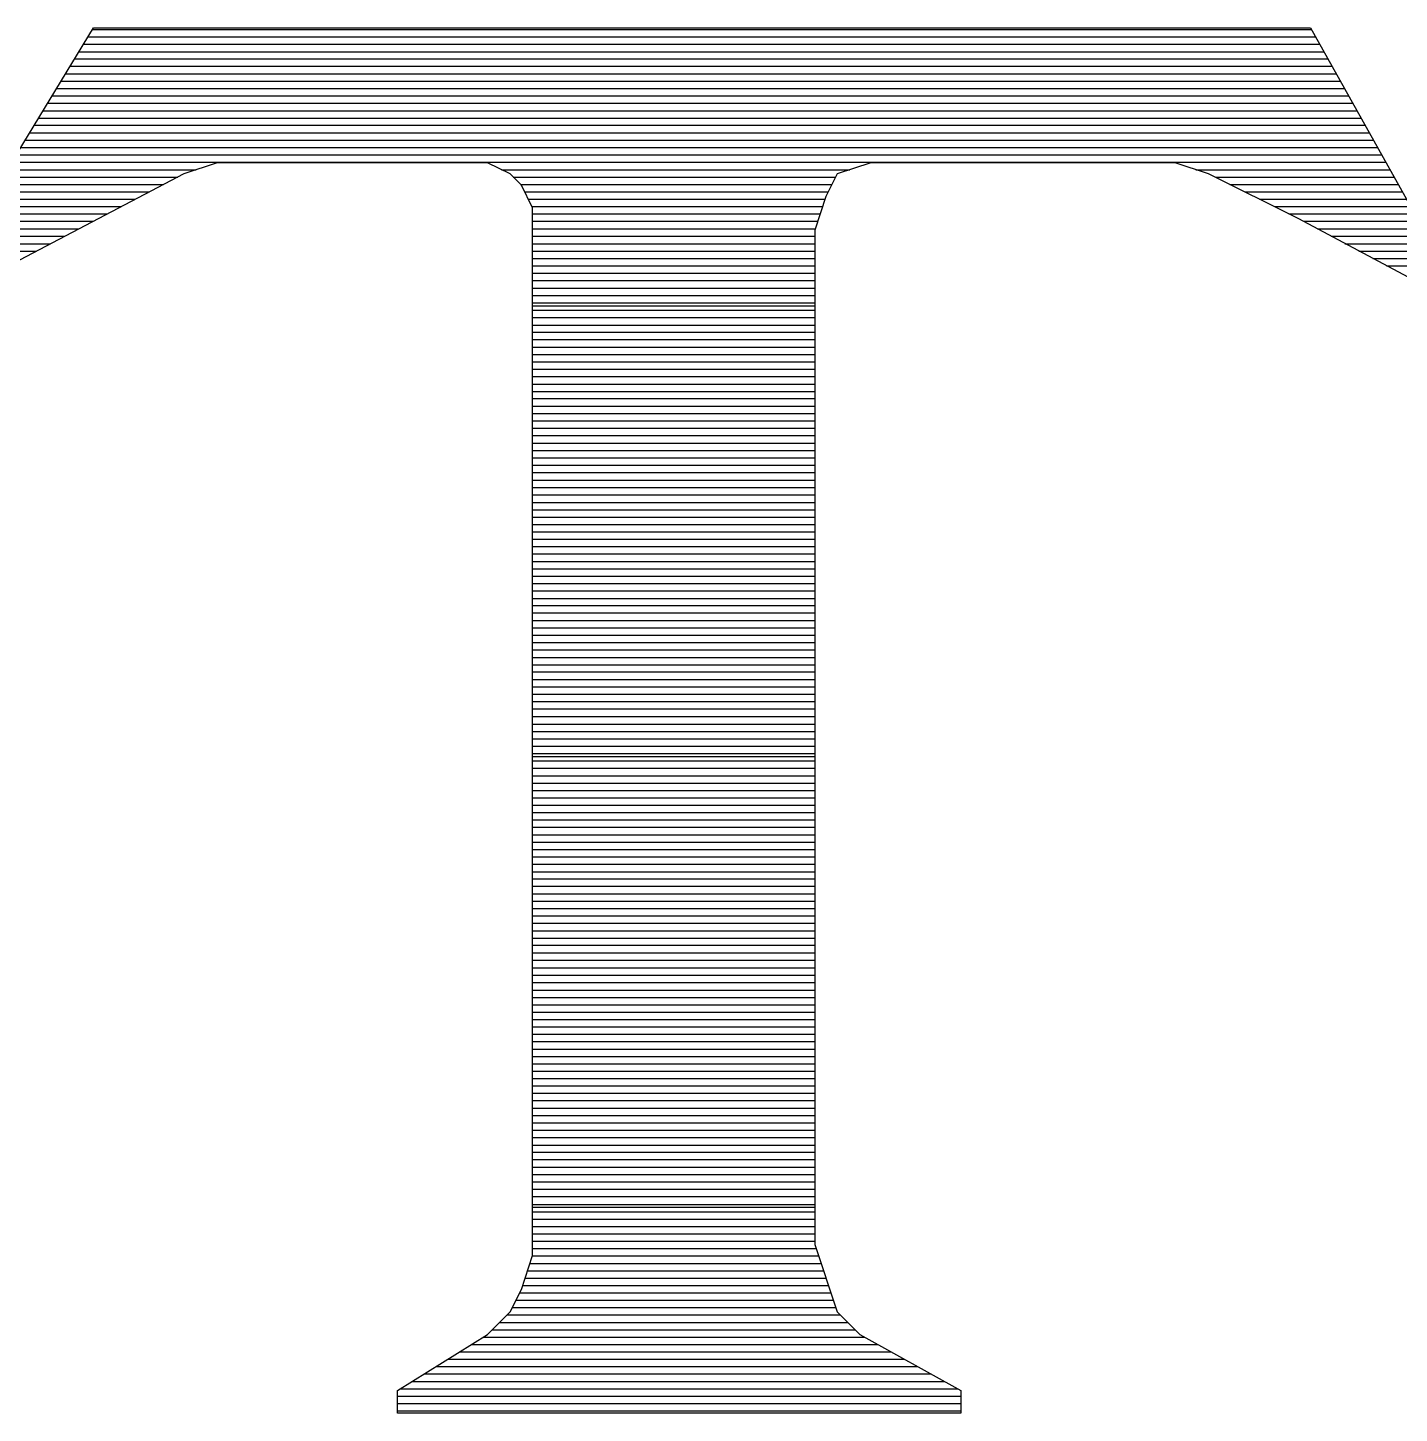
# Model space of a CAD drawing. Extents: x -19 to 106, y -45 to 160.
# Drawn here: x 4.743 to 5.786, y -30.61 to -29.556 of the extents above; entities that cross this region are included whole.
import ezdxf

# ---------------------------------------------------------------- set-up
doc = ezdxf.new("R2010")
doc.units = 0
doc.layers.add('DF_TITLE_BLOCK', color=2, linetype='CONTINUOUS')

msp = doc.modelspace()

# ---------------------------------------------------------------- linework, layer by layer
at = {"layer": 'DF_TITLE_BLOCK'}
for points in [[(4.672584, -29.752798), (4.792726, -29.555694)], [(4.672584, -29.752798), (4.792726, -29.555694)], [(4.672584, -29.752798), (4.792726, -29.555694)], [(4.788408, -29.562552), (5.722366, -29.562552)], [(4.79171, -29.556964), (5.719318, -29.556964)], [(4.792726, -29.555694), (5.718556, -29.555694)], [(4.792726, -29.555694), (5.718556, -29.555694)], [(5.718556, -29.555694), (5.838444, -29.769816)], [(5.718556, -29.555694), (5.838444, -29.769816)], [(5.718556, -29.555694), (5.838444, -29.769816)], [(4.78155, -29.573982), (5.728716, -29.573982)], [(4.784852, -29.56814), (5.725414, -29.56814)], [(4.774692, -29.584904), (5.734812, -29.584904)], [(4.777994, -29.579316), (5.731764, -29.579316)], [(4.771136, -29.590746), (5.738114, -29.590746)], [(4.764278, -29.601922), (5.744464, -29.601922)], [(4.767834, -29.596334), (5.741162, -29.596334)], [(4.757674, -29.613098), (5.75056, -29.613098)], [(4.760976, -29.60751), (5.747512, -29.60751)], [(4.750816, -29.624528), (5.75691, -29.624528)], [(4.754118, -29.61894), (5.753862, -29.61894)], [(4.743958, -29.635704), (5.76326, -29.635704)], [(4.74726, -29.629862), (5.759958, -29.629862)], [(4.7371, -29.64688), (5.76961, -29.64688)], [(4.740402, -29.641292), (5.766562, -29.641292)], [(4.730242, -29.658056), (5.775706, -29.658056)], [(4.733544, -29.652468), (5.772658, -29.652468)], [(4.886706, -29.658564), (4.861306, -29.666946)], [(4.886706, -29.658564), (4.861306, -29.666946)], [(4.886706, -29.658564), (4.861306, -29.666946)], [(5.092446, -29.658564), (4.886706, -29.658564)], [(5.092446, -29.658564), (4.886706, -29.658564)], [(5.092446, -29.658564), (4.886706, -29.658564)], [(5.109718, -29.666946), (5.092446, -29.658564)], [(5.109718, -29.666946), (5.092446, -29.658564)], [(5.109718, -29.666946), (5.092446, -29.658564)], [(5.384038, -29.658564), (5.358384, -29.666946)], [(5.384038, -29.658564), (5.358384, -29.666946)], [(5.384038, -29.658564), (5.358384, -29.666946)], [(5.615686, -29.658564), (5.384038, -29.658564)], [(5.615686, -29.658564), (5.384038, -29.658564)], [(5.615686, -29.658564), (5.384038, -29.658564)], [(5.641086, -29.666946), (5.615686, -29.658564)], [(5.641086, -29.666946), (5.615686, -29.658564)], [(5.641086, -29.666946), (5.615686, -29.658564)], [(4.861306, -29.666946), (4.680966, -29.761434)], [(4.861306, -29.666946), (4.680966, -29.761434)], [(4.861306, -29.666946), (4.680966, -29.761434)], [(4.723384, -29.669486), (4.856734, -29.669486)], [(4.726686, -29.663898), (4.870704, -29.663898)], [(5.103114, -29.663898), (5.368036, -29.663898)], [(5.118354, -29.675582), (5.109718, -29.666946)], [(5.118354, -29.675582), (5.109718, -29.666946)], [(5.118354, -29.675582), (5.109718, -29.666946)], [(5.112004, -29.669486), (5.357114, -29.669486)], [(5.358384, -29.666946), (5.349748, -29.684218)], [(5.358384, -29.666946), (5.349748, -29.684218)], [(5.358384, -29.666946), (5.349748, -29.684218)], [(5.631434, -29.663898), (5.779008, -29.663898)], [(5.709666, -29.701236), (5.641086, -29.666946)], [(5.709666, -29.701236), (5.641086, -29.666946)], [(5.709666, -29.701236), (5.641086, -29.666946)], [(5.646166, -29.669486), (5.782056, -29.669486)], [(4.719828, -29.675074), (4.845812, -29.675074)], [(5.117592, -29.675074), (5.35432, -29.675074)], [(5.126736, -29.692854), (5.118354, -29.675582)], [(5.126736, -29.692854), (5.118354, -29.675582)], [(5.126736, -29.692854), (5.118354, -29.675582)], [(5.657088, -29.675074), (5.785104, -29.675074)], [(4.71297, -29.68625), (4.824222, -29.68625)], [(4.716526, -29.680662), (4.835144, -29.680662)], [(5.120894, -29.680662), (5.351526, -29.680662)], [(5.123688, -29.68625), (5.348986, -29.68625)], [(5.349748, -29.684218), (5.341366, -29.709872)], [(5.349748, -29.684218), (5.341366, -29.709872)], [(5.349748, -29.684218), (5.341366, -29.709872)], [(5.668518, -29.680662), (5.788406, -29.680662)], [(5.679694, -29.68625), (5.791708, -29.68625)], [(4.706112, -29.697426), (4.802886, -29.697426)], [(4.709668, -29.691838), (4.813554, -29.691838)], [(5.126482, -29.691838), (5.347208, -29.691838)], [(5.126736, -30.489906), (5.126736, -29.692854)], [(5.126736, -30.489906), (5.126736, -29.692854)], [(5.126736, -30.489906), (5.126736, -29.692854)], [(5.126736, -29.697426), (5.34543, -29.697426)], [(5.691124, -29.691838), (5.794756, -29.691838)], [(5.702046, -29.697426), (5.797804, -29.697426)], [(4.699254, -29.708856), (4.78155, -29.708856)], [(4.70281, -29.703014), (4.792218, -29.703014)], [(5.126736, -29.703014), (5.343398, -29.703014)], [(5.126736, -29.708856), (5.34162, -29.708856)], [(5.341366, -29.709872), (5.341366, -30.481524)], [(5.341366, -29.709872), (5.341366, -30.481524)], [(5.341366, -29.709872), (5.341366, -30.481524)], [(5.838444, -29.769816), (5.709666, -29.701236)], [(5.838444, -29.769816), (5.709666, -29.701236)], [(5.838444, -29.769816), (5.709666, -29.701236)], [(5.713222, -29.703014), (5.801106, -29.703014)], [(5.72389, -29.708856), (5.804154, -29.708856)], [(4.692396, -29.720032), (4.75996, -29.720032)], [(4.695952, -29.714444), (4.770628, -29.714444)], [(5.126736, -29.714444), (5.341366, -29.714444)], [(5.126736, -29.720032), (5.341366, -29.720032)], [(5.734304, -29.714444), (5.807202, -29.714444)], [(5.744718, -29.720032), (5.810504, -29.720032)], [(4.689094, -29.72562), (4.749292, -29.72562)], [(5.126736, -29.72562), (5.341366, -29.72562)], [(5.126736, -29.731208), (5.341366, -29.731208)], [(5.755386, -29.72562), (5.813552, -29.72562)], [(5.766054, -29.731208), (5.816854, -29.731208)], [(5.126736, -29.736796), (5.341366, -29.736796)], [(5.126736, -29.742384), (5.341366, -29.742384)], [(5.776468, -29.736796), (5.819902, -29.736796)], [(5.126736, -29.747972), (5.341366, -29.747972)], [(5.126736, -29.753814), (5.341366, -29.753814)], [(5.126736, -29.759402), (5.341366, -29.759402)], [(5.126736, -29.76499), (5.341366, -29.76499)], [(5.126736, -29.767276), (5.341366, -29.767276)], [(5.126736, -29.770578), (5.341366, -29.770578)], [(5.126736, -29.776166), (5.341366, -29.776166)], [(5.126736, -29.782008), (5.341366, -29.782008)], [(5.126736, -29.787342), (5.341366, -29.787342)], [(5.126736, -29.79293), (5.341366, -29.79293)], [(5.126736, -29.798772), (5.341366, -29.798772)], [(5.126736, -29.80436), (5.341366, -29.80436)], [(5.126736, -29.809948), (5.341366, -29.809948)], [(5.126736, -29.815536), (5.341366, -29.815536)], [(5.126736, -29.821124), (5.341366, -29.821124)], [(5.126736, -29.826966), (5.341366, -29.826966)], [(5.126736, -29.832554), (5.341366, -29.832554)], [(5.126736, -29.837888), (5.341366, -29.837888)], [(5.126736, -29.84373), (5.341366, -29.84373)], [(5.126736, -29.849318), (5.341366, -29.849318)], [(5.126736, -29.854906), (5.341366, -29.854906)], [(5.126736, -29.860494), (5.341366, -29.860494)], [(5.126736, -29.866082), (5.341366, -29.866082)], [(5.126736, -29.871924), (5.341366, -29.871924)], [(5.126736, -29.877512), (5.341366, -29.877512)], [(5.126736, -29.8831), (5.341366, -29.8831)], [(5.126736, -29.888688), (5.341366, -29.888688)], [(5.126736, -29.894276), (5.341366, -29.894276)], [(5.126736, -29.899864), (5.341366, -29.899864)], [(5.126736, -29.905452), (5.341366, -29.905452)], [(5.126736, -29.91104), (5.341366, -29.91104)], [(5.126736, -29.916882), (5.341366, -29.916882)], [(5.126736, -29.92247), (5.341366, -29.92247)], [(5.126736, -29.928058), (5.341366, -29.928058)], [(5.126736, -29.933646), (5.341366, -29.933646)], [(5.126736, -29.939234), (5.341366, -29.939234)], [(5.126736, -29.944822), (5.341366, -29.944822)], [(5.126736, -29.95041), (5.341366, -29.95041)], [(5.126736, -29.955998), (5.341366, -29.955998)], [(5.126736, -29.96184), (5.341366, -29.96184)], [(5.126736, -29.967428), (5.341366, -29.967428)], [(5.126736, -29.973016), (5.341366, -29.973016)], [(5.126736, -29.978604), (5.341366, -29.978604)], [(5.126736, -29.984192), (5.341366, -29.984192)], [(5.126736, -29.990034), (5.341366, -29.990034)], [(5.126736, -29.995368), (5.341366, -29.995368)], [(5.126736, -30.000956), (5.341366, -30.000956)], [(5.126736, -30.006798), (5.341366, -30.006798)], [(5.126736, -30.012386), (5.341366, -30.012386)], [(5.126736, -30.017974), (5.341366, -30.017974)], [(5.126736, -30.023562), (5.341366, -30.023562)], [(5.126736, -30.02915), (5.341366, -30.02915)], [(5.126736, -30.034992), (5.341366, -30.034992)], [(5.126736, -30.04058), (5.341366, -30.04058)], [(5.126736, -30.045914), (5.341366, -30.045914)], [(5.126736, -30.051756), (5.341366, -30.051756)], [(5.126736, -30.057344), (5.341366, -30.057344)], [(5.126736, -30.062932), (5.341366, -30.062932)], [(5.126736, -30.06852), (5.341366, -30.06852)], [(5.126736, -30.074108), (5.341366, -30.074108)], [(5.126736, -30.07995), (5.341366, -30.07995)], [(5.126736, -30.085538), (5.341366, -30.085538)], [(5.126736, -30.091126), (5.341366, -30.091126)], [(5.126736, -30.096714), (5.341366, -30.096714)], [(5.126736, -30.102302), (5.341366, -30.102302)], [(5.126736, -30.10789), (5.341366, -30.10789)], [(5.126736, -30.110176), (5.341366, -30.110176)], [(5.126736, -30.113478), (5.341366, -30.113478)], [(5.126736, -30.119066), (5.341366, -30.119066)], [(5.126736, -30.124908), (5.341366, -30.124908)], [(5.126736, -30.130496), (5.341366, -30.130496)], [(5.126736, -30.136084), (5.341366, -30.136084)], [(5.126736, -30.141672), (5.341366, -30.141672)], [(5.126736, -30.14726), (5.341366, -30.14726)], [(5.126736, -30.152848), (5.341366, -30.152848)], [(5.126736, -30.158436), (5.341366, -30.158436)], [(5.126736, -30.164024), (5.341366, -30.164024)], [(5.126736, -30.169866), (5.341366, -30.169866)], [(5.126736, -30.175454), (5.341366, -30.175454)], [(5.126736, -30.181042), (5.341366, -30.181042)], [(5.126736, -30.18663), (5.341366, -30.18663)], [(5.126736, -30.192218), (5.341366, -30.192218)], [(5.126736, -30.19806), (5.341366, -30.19806)], [(5.126736, -30.203394), (5.341366, -30.203394)], [(5.126736, -30.208982), (5.341366, -30.208982)], [(5.126736, -30.214824), (5.341366, -30.214824)], [(5.126736, -30.220412), (5.341366, -30.220412)], [(5.126736, -30.226), (5.341366, -30.226)], [(5.126736, -30.231588), (5.341366, -30.231588)], [(5.126736, -30.237176), (5.341366, -30.237176)], [(5.126736, -30.243018), (5.341366, -30.243018)], [(5.126736, -30.248606), (5.341366, -30.248606)], [(5.126736, -30.25394), (5.341366, -30.25394)], [(5.126736, -30.259782), (5.341366, -30.259782)], [(5.126736, -30.26537), (5.341366, -30.26537)], [(5.126736, -30.270958), (5.341366, -30.270958)], [(5.126736, -30.276546), (5.341366, -30.276546)], [(5.126736, -30.282134), (5.341366, -30.282134)], [(5.126736, -30.287976), (5.341366, -30.287976)], [(5.126736, -30.293564), (5.341366, -30.293564)], [(5.126736, -30.299152), (5.341366, -30.299152)], [(5.126736, -30.30474), (5.341366, -30.30474)], [(5.126736, -30.310328), (5.341366, -30.310328)], [(5.126736, -30.315916), (5.341366, -30.315916)], [(5.126736, -30.321504), (5.341366, -30.321504)], [(5.126736, -30.327092), (5.341366, -30.327092)], [(5.126736, -30.332934), (5.341366, -30.332934)], [(5.126736, -30.338522), (5.341366, -30.338522)], [(5.126736, -30.34411), (5.341366, -30.34411)], [(5.126736, -30.349698), (5.341366, -30.349698)], [(5.126736, -30.355286), (5.341366, -30.355286)], [(5.126736, -30.360874), (5.341366, -30.360874)], [(5.126736, -30.366462), (5.341366, -30.366462)], [(5.126736, -30.37205), (5.341366, -30.37205)], [(5.126736, -30.377892), (5.341366, -30.377892)], [(5.126736, -30.38348), (5.341366, -30.38348)], [(5.126736, -30.389068), (5.341366, -30.389068)], [(5.126736, -30.394656), (5.341366, -30.394656)], [(5.126736, -30.400244), (5.341366, -30.400244)], [(5.126736, -30.406086), (5.341366, -30.406086)], [(5.126736, -30.41142), (5.341366, -30.41142)], [(5.126736, -30.417008), (5.341366, -30.417008)], [(5.126736, -30.42285), (5.341366, -30.42285)], [(5.126736, -30.428438), (5.341366, -30.428438)], [(5.126736, -30.434026), (5.341366, -30.434026)], [(5.126736, -30.439614), (5.341366, -30.439614)], [(5.126736, -30.445202), (5.341366, -30.445202)], [(5.126736, -30.451044), (5.341366, -30.451044)], [(5.126736, -30.453076), (5.341366, -30.453076)], [(5.126736, -30.456632), (5.341366, -30.456632)], [(5.126736, -30.46222), (5.341366, -30.46222)], [(5.126736, -30.467808), (5.341366, -30.467808)], [(5.126736, -30.473396), (5.341366, -30.473396)], [(5.126736, -30.478984), (5.341366, -30.478984)], [(5.118354, -30.515814), (5.126736, -30.489906)], [(5.118354, -30.515814), (5.126736, -30.489906)], [(5.118354, -30.515814), (5.126736, -30.489906)], [(5.126736, -30.484572), (5.342382, -30.484572)], [(5.126736, -30.49016), (5.34416, -30.49016)], [(5.341366, -30.481524), (5.358384, -30.532832)], [(5.341366, -30.481524), (5.358384, -30.532832)], [(5.341366, -30.481524), (5.358384, -30.532832)], [(5.122926, -30.50159), (5.34797, -30.50159)], [(5.124958, -30.496002), (5.345938, -30.496002)], [(5.119116, -30.512766), (5.351526, -30.512766)], [(5.121148, -30.507178), (5.349748, -30.507178)], [(5.109718, -30.532832), (5.118354, -30.515814)], [(5.109718, -30.532832), (5.118354, -30.515814)], [(5.109718, -30.532832), (5.118354, -30.515814)], [(5.11683, -30.518354), (5.353558, -30.518354)], [(5.092446, -30.550104), (5.109718, -30.532832)], [(5.092446, -30.550104), (5.109718, -30.532832)], [(5.092446, -30.550104), (5.109718, -30.532832)], [(5.111242, -30.52953), (5.357368, -30.52953)], [(5.11429, -30.523942), (5.355336, -30.523942)], [(5.358384, -30.532832), (5.375656, -30.550104)], [(5.358384, -30.532832), (5.375656, -30.550104)], [(5.358384, -30.532832), (5.375656, -30.550104)], [(5.10159, -30.54096), (5.366512, -30.54096)], [(5.107432, -30.535118), (5.36067, -30.535118)], [(5.023866, -30.592776), (5.092446, -30.550104)], [(5.023866, -30.592776), (5.092446, -30.550104)], [(5.023866, -30.592776), (5.092446, -30.550104)], [(5.089144, -30.552136), (5.379466, -30.552136)], [(5.096002, -30.546548), (5.3721, -30.546548)], [(5.375656, -30.550104), (5.452618, -30.592776)], [(5.375656, -30.550104), (5.452618, -30.592776)], [(5.375656, -30.550104), (5.452618, -30.592776)], [(5.07111, -30.563312), (5.399532, -30.563312)], [(5.080254, -30.557724), (5.389372, -30.557724)], [(5.05333, -30.574488), (5.419852, -30.574488)], [(5.06222, -30.5689), (5.409692, -30.5689)], [(5.035296, -30.585918), (5.439918, -30.585918)], [(5.044186, -30.580076), (5.430012, -30.580076)], [(5.023866, -30.610048), (5.023866, -30.592776)], [(5.023866, -30.610048), (5.023866, -30.592776)], [(5.023866, -30.610048), (5.023866, -30.592776)], [(5.023866, -30.597094), (5.452618, -30.597094)], [(5.026152, -30.591506), (5.450332, -30.591506)], [(5.452618, -30.592776), (5.452618, -30.610048)], [(5.452618, -30.592776), (5.452618, -30.610048)], [(5.452618, -30.592776), (5.452618, -30.610048)], [(5.023866, -30.602682), (5.452618, -30.602682)], [(5.023866, -30.60827), (5.452618, -30.60827)], [(5.452618, -30.610048), (5.023866, -30.610048)], [(5.452618, -30.610048), (5.023866, -30.610048)], [(5.452618, -30.610048), (5.023866, -30.610048)]]:
    msp.add_lwpolyline(points, dxfattribs=at)

doc.saveas('drawing.dxf')
